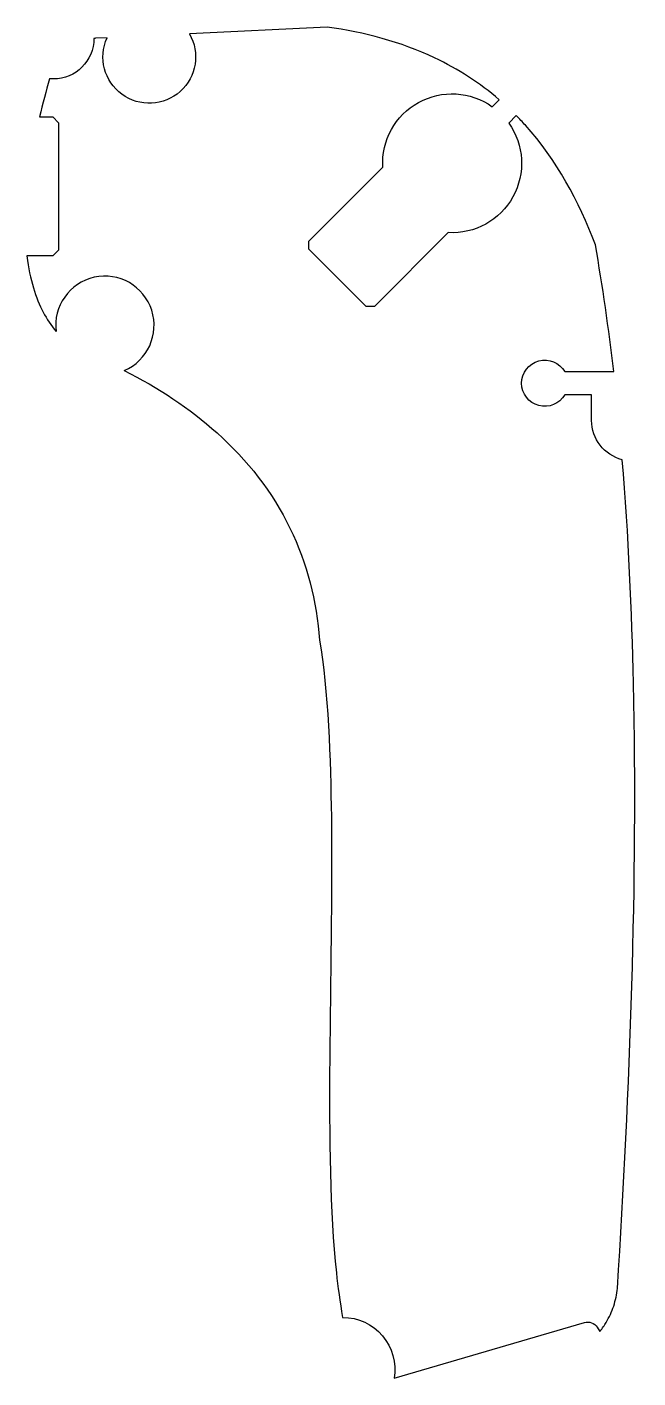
# Model space of a CAD drawing. Header units: millimetres. Extents: x -46 to 6, y -87 to 30.
import ezdxf

# ---------------------------------------------------------------- set-up
doc = ezdxf.new("R2010")
doc.units = ezdxf.units.MM

msp = doc.modelspace()

# ---------------------------------------------------------------- linework, layer by layer
for points in [[(-20.52, 29.77), (-32.43, 29.19, -1.637861), (-39.54, 28.84), (-40.53, 28.8)], [(-40.68, 28.78, -0.413624), (-44.18, 25.29), (-44.51, 25.29)], [(-4.19, 22.12), (-4.84, 21.48, -0.628489), (-10.07, 12.01), (-16.45, 5.63), (-17.16, 5.63), (-22.11, 10.58), (-22.11, 11.28), (-15.72, 17.67, -0.628489), (-6.26, 22.89), (-5.66, 23.49)], [(4.97, -7.61, -0.344587), (2.32, -4.21), (2.32, -2), (0, -2, -3.732051), (0, 0), (4.23, 0)], [(-19.19, -81.71, -0.000229), (-19.18, -81.71, -0.463191), (-14.74, -86.95), (1.69, -82.15, -0.328444), (2.8, -82.56), (3.04, -82.92)]]:
    msp.add_lwpolyline(points, format="xyb")
msp.add_lwpolyline([(-45.37, 22), (-44.23, 22), (-43.73, 21.5), (-43.73, 10.5), (-44.23, 10), (-46.46, 10)])
msp.add_arc((-39.73, 4), 4.25, 293.1931, 187.1721)
for points, knots in [([(-5.66, 23.49), (-7.34, 24.94), (-9.2, 26.14), (-14.18, 28.49), (-17.32, 29.33), (-20.52, 29.77)], [1.56969, 1.56969, 1.56969, 1.56969, 2.248032, 2.248032, 3.215878, 3.215878, 3.215878, 3.215878]), ([(2.64, 10.96), (1.23, 14.72), (-0.7, 18.29), (-3.66, 21.57), (-3.92, 21.85), (-4.19, 22.12)], [0.046768, 0.046768, 0.046768, 0.046768, 1.250441, 1.250441, 1.366957, 1.366957, 1.366957, 1.366957]), ([(-46.46, 10), (-46.22, 7.91), (-45.7, 6.34), (-44.75, 4.54), (-44.38, 3.98), (-43.95, 3.47)], [1.4038452, 1.4038452, 1.4038452, 1.4038452, 1.9652973, 1.9652973, 2.2421138, 2.2421138, 2.2421138, 2.2421138]), ([(-38.06, 0.09), (-35.16, -1.37), (-32.43, -3.14), (-27.41, -7.65), (-25.27, -10.38), (-22.26, -16.58), (-21.44, -19.83), (-21.18, -23.21)], [0.560876, 0.560876, 0.560876, 0.560876, 1.529407, 1.529407, 2.582996, 2.582996, 3.60018, 3.60018, 3.60018, 3.60018]), ([(4.55, -79.21), (5.64, -62.18), (6.32, -43.99), (5.8, -20.71), (5.51, -14.15), (4.97, -7.61)], [0.010865, 0.010865, 0.010865, 0.010865, 5.12802, 5.12802, 6.99002, 6.99002, 6.99002, 6.99002]), ([(-21.18, -23.21), (-20.44, -27.44), (-20.23, -33.61), (-19.99, -52.2), (-20.86, -67.35), (-19.6, -79.06), (-19.43, -80.39), (-19.19, -81.71)], [0.034663, 0.034663, 0.034663, 0.034663, 1.293844, 1.293844, 4.853403, 4.853403, 5.258684, 5.258684, 5.258684, 5.258684]), ([(3.04, -82.92), (3.25, -82.65), (3.42, -82.39), (3.84, -81.7), (4.06, -81.23), (4.39, -80.23), (4.49, -79.72), (4.55, -79.21)], [0.7531133, 0.7531133, 0.7531133, 0.7531133, 0.8232722, 0.8232722, 0.9535086, 0.9535086, 1.0825495, 1.0825495, 1.0825495, 1.0825495])]:
    msp.add_open_spline(points, degree=3, knots=knots)
for points in [[(-40.53, 28.8), (-40.58, 28.79), (-40.63, 28.79), (-40.68, 28.78)], [(-44.51, 25.29), (-44.81, 24.26), (-45.1, 23.16), (-45.37, 22)], [(4.23, 0), (3.8, 3.73), (3.27, 7.41), (2.64, 10.96)]]:
    msp.add_open_spline(points, degree=3)

doc.saveas('drawing.dxf')
